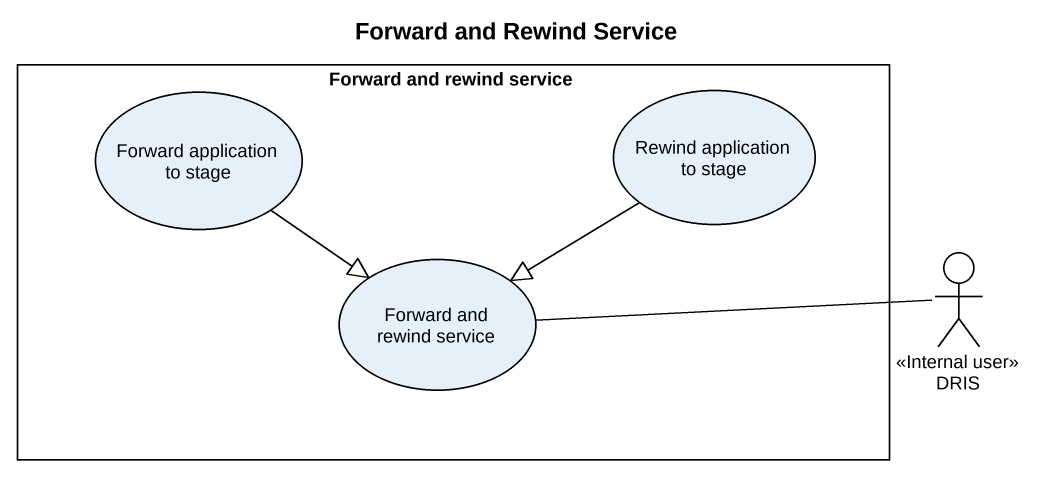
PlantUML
@startuml
title Forward and Rewind Service
rectangle "Forward and rewind service" as Forward_and_rewind_service {
  usecase "Forward application to stage" as Forward_application_to_stage
  usecase "Rewind application to stage" as Rewind_application_to_stage
  usecase "Forward and rewind service" as Forward_and_rewind_service_2
}
actor DRIS <<Internal user>>
Forward_application_to_stage --|> Forward_and_rewind_service_2
Rewind_application_to_stage --|> Forward_and_rewind_service_2
DRIS -left- Forward_and_rewind_service_2
@enduml
